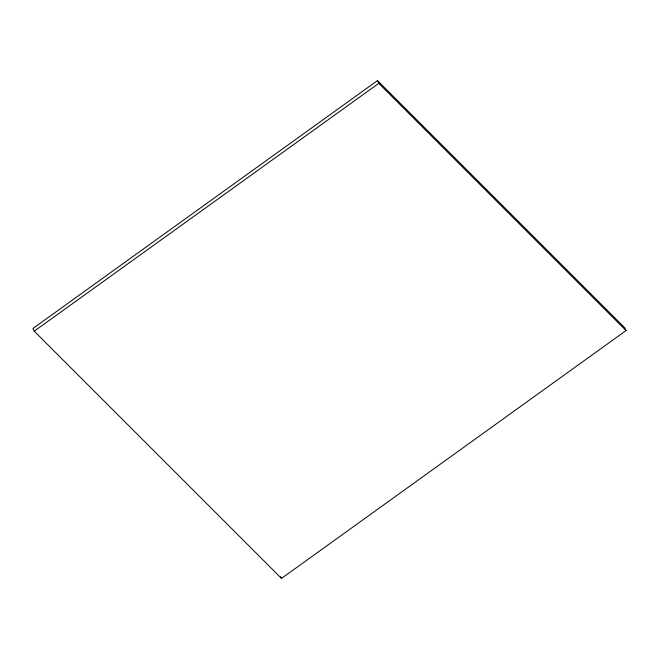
<?xml version="1.0" encoding="UTF-8"?>
<svg xmlns="http://www.w3.org/2000/svg" width="659" height="659" viewBox="0 0 659 659"><rect width="100%" height="100%" fill="white"/><g stroke="black" fill="none" stroke-linecap="round" stroke-linejoin="round"><path stroke-width="0.99" d="M377.492 80.587L32.95 328.446L34.252 331.189L281.508 578.413L626.05 330.554L624.748 327.811L377.492 80.587L378.793 83.339L626.05 330.554M34.252 331.189L378.793 83.339M280.643 576.576L281.508 578.413"/></g></svg>
